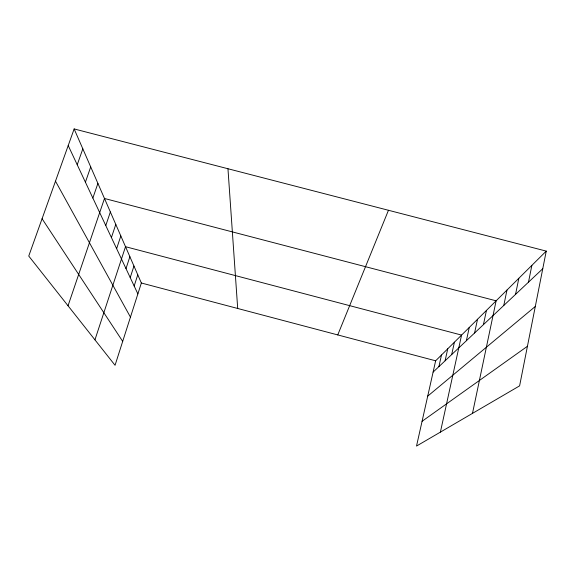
<?xml version="1.0" encoding="UTF-8"?>
<svg xmlns="http://www.w3.org/2000/svg" width="575" height="575" viewBox="0 0 575 575"><rect width="100%" height="100%" fill="white"/><g stroke="black" fill="none" stroke-linecap="round" stroke-linejoin="round"><path stroke-width="0.86" d="M546.25 251.11L519.606 385.861L416.516 446.063L435.642 360.798L546.25 251.11L74.146 128.937L28.75 256.048L115.05 365.283L141.357 283.008L74.146 128.937M528.49 282.174L531.868 265.37M515.552 294.371L518.837 278.293M503.779 305.469L506.978 290.059M472.492 413.375L496.124 300.818L104.485 198.483L68.03 305.763M483.431 324.652L486.45 310.414M474.576 332.997L477.523 319.269M466.382 340.723L469.25 327.47M440.393 432.12L461.574 335.088L125.515 246.697L94.947 339.832M445.086 360.805L447.745 348.802M451.691 354.574L454.423 342.183M438.905 366.627L441.499 354.991M134.162 286.012L137.77 274.8M130.216 277.603L133.953 266.045M125.997 268.611L129.878 256.702M116.632 248.666L120.829 235.958M111.413 237.554L115.798 224.415M105.778 225.565L110.364 211.959M92.862 198.052L97.901 183.389M85.409 182.174L90.713 166.915M77.23 164.752L82.829 148.839M337.755 334.923L388.463 210.278M433.112 372.09L542.771 268.712M427.714 396.146L535.303 306.461M422.072 421.295L527.433 346.279M141.357 283.008L435.642 360.798M42.076 218.73L122.691 341.385M55.488 181.175L130.446 317.12M68.209 145.554L137.871 293.904M227.959 168.741L237.698 308.473"/></g></svg>
